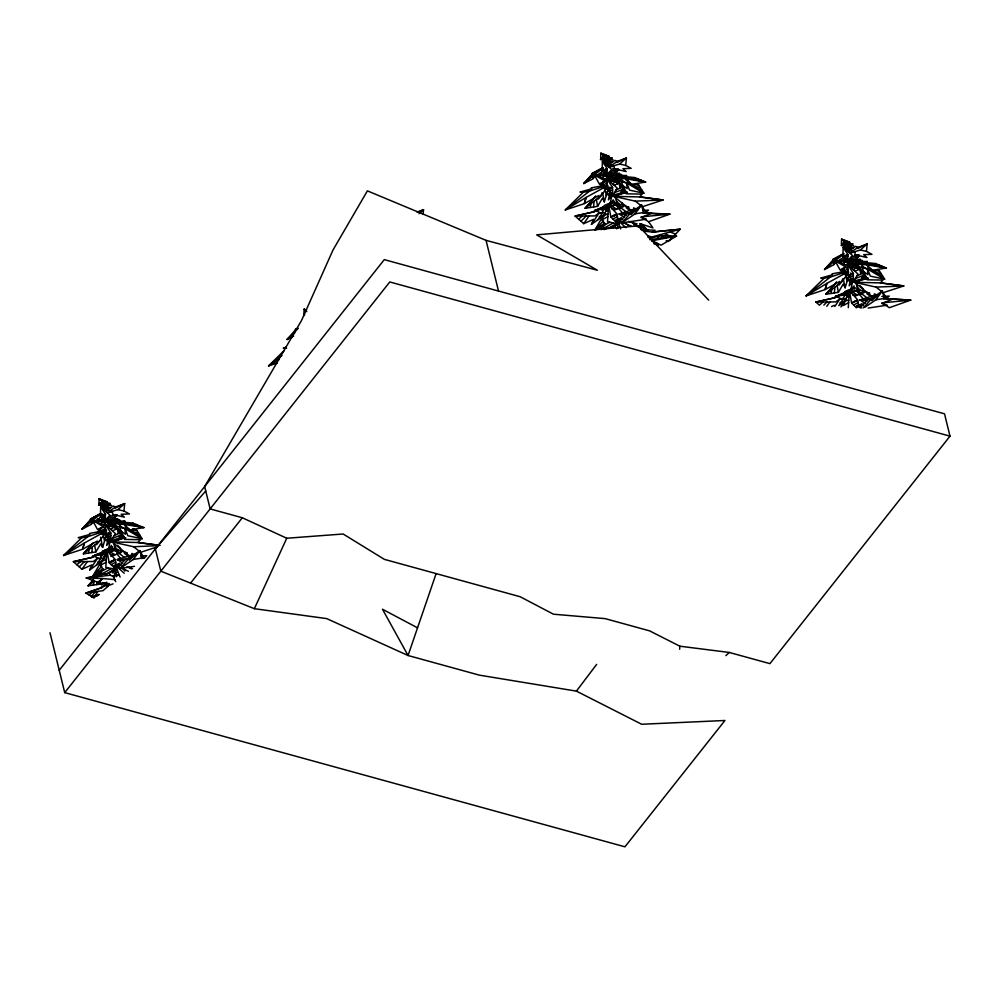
<?xml version="1.0" encoding="UTF-8"?>
<svg xmlns="http://www.w3.org/2000/svg" width="1000" height="1000" viewBox="0 0 1000 1000"><rect width="100%" height="100%" fill="white"/><g stroke="black" fill="none" stroke-linecap="round" stroke-linejoin="round"><path stroke-width="1.5" d="M303.913 314.037L304.1 309.15L306.312 309.975M679.65 649.237L679.85 646.2L649.575 630.85L605.138 618.625L553.45 614.2L520.138 596.725L384.338 559.35L343.137 534L286.75 538.25L242.312 517.762L210.138 508.913L204.65 486.575L301.525 320.5L333.05 249.925L367.4 190.863L486.062 240.362L597.362 270.238L536.688 234.862L638.438 225.863L708.662 300.113M848.288 307.712L849.4 290.875L857.65 299.775L851.637 302.987L856.388 307.762L861.538 305.125M91.888 552.55L92.312 546.838M593.625 206.975L594.05 201.262M834.4 292.938L834.825 287.238M610.237 202.95L611.688 196.488M851.012 288.925L852.463 282.45M112.513 514.362L124.412 517.15L121.163 514.275L129.45 513.95L123.95 510.988L124.688 503.562L115.6 506.962L109.15 511.25M423.113 214.1L423.55 209.65L417.062 212.075M612.762 168.438L626.15 171.575L622.9 168.7L631.188 168.363L625.688 165.413L626.425 157.988L617.337 161.375L610.887 165.675M855.013 254.75L866.912 257.538L863.662 254.662L871.963 254.338L866.45 251.375L867.188 243.95L858.1 247.35L851.65 251.637M104.838 520.913L105.525 514.25L100.65 507.038L100.438 516.013L105.525 514.25L100.55 516.4L102.263 518.5L104.537 518.275L99.688 519.987L103.837 521.475L110.05 515.163L100.65 507.038L112.413 511.625L112.788 515.037L116.812 514.862L113.625 518.938L105.538 520.15M606.575 175.338L607.263 168.675L602.388 161.462L602.175 170.438L607.263 168.675L602.288 170.812L603.987 172.913L606.275 172.7L601.425 174.412L605.575 175.9L611.775 169.575L602.388 161.462L614.15 166.038L614.525 169.462L618.538 169.288L615.363 173.363L607.275 174.562M847.35 261.3L848.025 254.65L843.15 247.438L842.938 256.4L848.025 254.65L843.05 256.788L844.762 258.888L847.038 258.675L842.188 260.387L846.35 261.875L852.55 255.55L843.15 247.438L854.912 252.013L855.288 255.425L859.312 255.263L856.125 259.337L848.037 260.538M604.325 225.95L604.663 223.075L594.738 230.25L601.712 218.263L599.338 216.663L604.438 215.662M98.1 522.6L98.325 521.138M599.837 177.025L600.062 175.562M840.6 262.987L840.825 261.525M88.525 553.075L89.162 549.325M590.262 207.488L590.9 203.75M831.025 293.463L831.663 289.713M96.713 584.612L97.238 581.625M102.912 522.587L103.713 518.075M108.588 536.2L106.675 545.45L109.562 541.9M609.55 194.363L608.4 199.875L611.3 196.312M850.55 279.225L849.175 285.837L852.062 282.288M91.45 522.938L92 520.737L100.162 514.637M93.3 585.1L94.35 581.2L88.112 585.837L100.725 584.038M601.925 192.925L601.175 195.662L585.125 208.287L597.6 206.35L602.463 198.15L604.362 201.812L608.237 189.112M842.7 278.9L841.938 281.625L825.888 294.262L838.363 292.325L843.225 284.125L845.125 287.787L849 275.087L850.612 277.337M92.238 543.75L83.387 553.862L95.862 551.938L100.725 543.737L102.625 547.388L106.5 534.7M105.712 585.125L106.638 582.212L101.412 584.788L103.4 582.612M436.125 573.6L408.05 655.512L479.387 675.15L576.413 691.125L641.688 724.262L724.938 720.487L624.938 846.812L64.713 692.625L50 632.75M105.8 521.512L106.875 519.75L119.9 520.125L117.263 521.15L108.713 521.388L106.137 520.588L108.212 521.462M607.537 175.925L608.612 174.175L621.638 174.537L619 175.562M848.312 261.9L849.375 260.138L862.4 260.512L859.762 261.537M101.275 506.512L102.1 504.338M603.013 160.925L603.837 158.763L607.188 159.35L605.175 160.087M843.787 246.9L844.613 244.737L851.3 245.912L848.725 247.275L853.337 247.925L850.962 248.888L844.4 245.188L849.513 250.763M861 306.588L862.087 303.663L856.287 306.588L858.462 304.538L857.938 300.425L851.637 302.987L849.4 290.875L842.775 305.688L848.625 302.675M109.95 542.062L108.4 549.788L111.475 545.4M89.725 569.938L91.862 564.913L81.988 569.25L73.35 561.663L92.625 557.275L112.7 546.875L102.413 551.175L103.75 551.5L92.45 556.35L92.625 557.275L73.35 561.663L93.325 561.5L97.537 558.337L89.725 569.938L102.975 560.462M591.462 224.35L593.6 219.338L583.725 223.663L575.087 216.075L594.362 211.7L614.438 201.287L604.15 205.6L605.487 205.925L594.188 210.763L594.362 211.7L575.087 216.075L595.062 215.912L599.275 212.763L591.462 224.35L604.712 214.875M101.137 523.775L102.1 521.6M602.863 178.2L603.837 176.025M843.637 264.175L844.6 261.988M114.65 569.212L106.013 574.513L99.237 572.562L103.138 569.438L100.275 565.3L106.9 550.487L115.138 559.388L109.138 562.6L116.013 569.5L114.113 571.7M606.625 228.612L600.975 226.988L604.875 223.863L602.013 219.725L608.638 204.9L616.875 213.8L610.875 217.025L617.75 223.912L619.138 223.562M205.725 490.975L155.35 548.85L160.837 571.188L254.363 608.688L286.75 538.25M111.475 540.625L119.375 537.987L122.088 532.288L118.125 533.05L117.387 528.688L105.225 524.35L105.85 534.562L110.838 533.025L105.225 524.35L115.412 533.575L109.925 542.325L105.538 539.85L110.275 538.2L107.987 538.2L106.025 535.225L110.838 533.025L110.875 541.712M621.112 192.4L623.825 186.713L619.862 187.475L619.125 183.1L606.962 178.775L607.587 188.975L612.575 187.45L606.962 178.775L617.15 187.987L613.212 195.05L625.475 191.9L614.938 196.163M861.875 278.375L864.6 272.675L860.625 273.438L859.887 269.075L847.725 264.75L848.35 274.95L853.337 273.425L847.725 264.75L857.925 273.962L853.975 281.025L866.237 277.863L855.7 282.137M110.75 525.388L108.6 523.25L124.3 524.412L129.738 529.9L143.9 527.625L122.725 522.962L107.788 523.013L112.7 521.013L113.325 519.763L105.175 522.3M609.525 177.438L614.425 175.438L615.062 174.175L606.912 176.713M850.288 263.4L855.2 261.413L855.825 260.15L847.675 262.688M601.55 186.388L604.85 179.963M842.325 272.362L844.362 268.363L841.6 270.688L843.3 268.15M105.05 538.325L106.475 535.55M606.788 192.75L608.212 189.975M847.55 278.712L848.975 275.938M840.925 306.9L842.475 304.237L844.963 304.45M107.525 552.925L109.8 549.163M610.013 206.088L611.525 203.575M850.775 292.062L852.3 289.55M97.863 591.413L93.912 597.875L85.862 593.112L102.013 587.562L106.812 584.612L105.087 584.862M848.188 294.95L845.125 294.925L842.325 299.413L835.913 296.238L854.6 291.3L859.163 290.95L859.562 292.587L863.962 292.65L854.712 296.25M96.35 565.2L101.45 557.4M598.088 219.613L602.337 213.113M843.1 299.088L838.85 305.587L845.475 300.85M102.037 514.462L97.975 520.562L98.325 518.625L91.163 524.038M602.962 170.1L599.7 174.975L600.062 173.05L592.9 178.45L593.737 175.162L603.075 168.188M843.725 256.075L840.475 260.95L840.825 259.025L833.675 264.425L834.5 261.125L843.838 254.15M100.8 527.762L97.387 532.837L100.45 530.3L98.938 532.15M834.837 306.462L840.037 298.738L835.825 301.887L815.85 302.05L819.412 305.175L823.037 301.988M110.5 552.112L112.163 549.65L112.312 547.275L104 553.5M612.238 206.525L613.9 204.075M853 292.5L854.663 290.05M81.988 569.25L87.35 561.538M583.725 223.663L589.087 215.963M826.787 306.337L829.85 301.938M610.9 203.113L613.212 199.812L613.475 202.7M851.675 289.075L853.213 286.887M134.488 566.325L119.938 568.538L129.362 558.025L129.325 560.188L139.875 550.55L129.362 558.025L125.812 558.65L120.138 565.075L117.788 565.612L119.938 568.538L133.35 559.438L139.875 550.55L141.738 558.088L144.488 558.325M622.888 222.125L635.087 213.85L641.6 204.975L643.475 212.512L651.737 213.212L641.112 217.512L646.413 219.2L623.125 222.738M864.875 307.275L875.85 299.825L882.375 290.938L884.237 298.475L892.5 299.188L881.875 303.488L887.175 305.163L868.263 308.038M576.413 691.125L596.625 664.4M105.1 533.688L96.562 544.7L97.225 541.062L82.775 549.138L84.375 543L105.325 531.462M606.838 188.113L598.3 199.112L598.962 195.475L584.5 203.562L586.112 197.425L607.062 185.888M847.613 274.088L839.062 285.087L839.725 281.45L825.275 289.525L826.875 283.4L847.837 271.863M59.225 670.288L384.288 259.625L944.513 413.812L950 436.15L769.925 663.637L729.262 652.45L679.85 646.2M64.713 692.625L389.775 281.962L950 436.15M190.575 583.112L242.312 517.762M600.675 186.562L602.188 184.725L600.15 186.412M841.438 272.538L842.962 270.688L840.913 272.375M93.55 579.362L88.112 585.837L93.475 580.237M108.888 527.663L110.237 526.138M91.35 596.362L95.388 591.763M610.625 182.087L611.962 180.55M851.4 268.062L852.738 266.525M92.975 542.975L83.387 553.862L99.438 541.237M595.675 196.3L585.125 208.287L595.788 196.15M836.438 282.275L825.888 294.262L836.55 282.125M94 517.263L91.325 518.65L82.025 529.138L91.363 524.325L92 520.737L82.025 529.138L94 517.263L100.037 513.987M595.725 171.675L593.062 173.062L583.763 183.562L593.1 178.738L593.737 175.162L583.763 183.562L595.725 171.675L602.987 167.75M836.5 257.65L833.825 259.037L824.525 269.538L833.863 264.713L834.5 261.125L824.525 269.538L836.5 257.65L843.75 253.725M863.388 307.875L871.862 298.412L882.375 290.938L871.838 300.575L871.862 298.412L868.325 299.05L862.638 305.462L860.288 306L861.725 307.95M112.312 572.85L115.288 569.587M614.05 227.262L617.025 224.013M101.762 566.287L93 575.825L101.225 572.137M603.488 220.7L594.738 230.25L602.962 226.562M672.562 237.25L668.975 241L666.075 240.837M673.575 236.188L680.25 229.2L652.337 232.062L643.6 231.112L648.05 229.9M96.7 576.875L100.988 572.388M600.575 229.05L602.725 226.812M854.812 287.663L844.912 291.575L846.25 291.9L834.95 296.737L835.125 297.675L815.85 302.05L835.125 297.675L854.812 287.663L846.5 293.888M79.237 566.825L84.462 561.562M580.975 221.25L586.2 215.987M823.838 305.113L826.963 301.962M89.175 595.075L92.013 592.238M297.9 328.725L287.025 339.525L293.688 336.087M656.812 238.775L659.812 235.812L676.525 236.088L661.062 245.162L651.825 240.8L676.525 236.088L649.812 239.725M87.912 536.638L81.575 537.85L63.55 555.513L82.413 549.288L84.375 543L63.55 555.513L87.912 536.638L105.087 530.962M284.45 350.312L268.55 365.9L277.25 363.025M589.65 191.062L583.312 192.262L565.288 209.938L584.15 203.713L586.112 197.425L565.288 209.938L589.65 191.062L606.825 185.387M830.413 277.038L824.075 278.238L806.05 295.912L824.912 289.675L826.875 283.4L806.05 295.912L830.413 277.038L847.588 271.363M604.075 180.7L600.825 184.725L603.6 182.4M114.775 574.412L116.8 572.463M616.5 228.825L618.538 226.875M725.875 655.638L729.262 652.45M112.7 521.013L124.8 521.125L123.575 522.225L133.15 523.175L143.9 527.625L124.3 524.412L127.2 529.188L117.65 526.638L114.012 524.2L117.975 528.975L114.9 527.712L111.3 523.45M614.425 175.438L626.538 175.538L625.3 176.637L634.888 177.587L645.638 182.05L631.475 184.325L626.038 178.837L607.238 177.438L624.462 177.387L645.638 182.05L626.038 178.837L628.938 183.612L619.388 181.05L615.75 178.625L619.712 183.4L616.638 182.138L613.038 177.875M855.2 261.413L867.3 261.512L866.075 262.613L875.65 263.562L886.4 268.025L872.25 270.287L866.8 264.8L848 263.412L865.225 263.363L886.4 268.025L866.8 264.8L869.7 269.575L860.15 267.025L856.513 264.587L860.475 269.375L855.35 267.262M419.025 213.688L423.55 209.65L418.15 212.237M110.812 511.712L117.888 509.625L124.688 503.562L115.225 508.113L115.6 506.962L113.15 505.95L107.688 509.65L106.037 509.113M612.55 166.137L619.625 164.05L626.425 157.988L616.962 162.525L617.337 161.375L614.888 160.375L609.425 164.075L607.775 163.525M853.312 252.1L860.387 250.012L867.188 243.95L857.725 248.5L858.1 247.35L855.662 246.337L850.188 250.037L848.538 249.5M76.9 564.775L80.538 561.6M578.638 219.2L582.263 216.012M114.875 579.625L102.675 578.538L99 582.775L86.213 577.938L109.2 573L111.237 571.237L116.512 574.625M108.362 586.038L102.975 590.675L85.862 593.112L102.013 587.562L101.388 586.925L107.55 583.475M294.788 332.987L287.025 339.525L296.325 329.038L295.275 329.513L297.975 328.075M99.087 530.3L101.862 527.975M110.9 529.487L113.513 527.3M612.638 183.9L615.25 181.725M853.4 269.875L856.012 267.7M114.388 517.663L116.85 515.638M616.125 172.087L618.587 170.05M856.888 258.05L859.35 256.025M103.362 524.65L106.55 522.137L110.087 525.612L113.225 524.375L113.85 526.925M605.1 179.075L608.288 176.562L611.825 180.025L614.963 178.8L615.588 181.337M845.863 265.038L849.05 262.538L852.6 266L855.725 264.775L856.363 267.312L854.262 268.775M281.95 355.525L268.55 365.9L278.962 359.65M97.163 575.037L100.838 572.212M598.9 229.45L602.575 226.625M111.613 562.125L114.087 560.25L110.2 561.712M613.35 216.537L615.825 214.675L613.225 215.65M605.737 207.925L613.212 202.325M604.075 229.662L606.15 228.113M110.725 526.225L113.225 524.375M611.213 181.575L614.963 178.8M851.975 267.55L855.725 264.775M101.525 560.712L103.688 559.125M605.425 213.538L603.263 215.125L605.938 213.912M846.188 299.513L844.025 301.1L846.7 299.887M102.925 568.663L93 575.825L99.975 563.85L97.6 562.238L102.7 561.237M104.025 509.963L105.487 508.925M605.763 164.387L607.225 163.35M846.525 250.35L847.987 249.312M100.425 556.062L102.625 554.538L105.688 554.562M602.163 210.475L604.35 208.95L607.425 208.975M610.037 159.238L612 157.95L609.312 157.6L608.925 156.213L600.837 153.188L600.65 158.062L604.412 156.525L600.837 153.188L607.475 157.375L603.513 159.475L600.325 159.525L603.875 158.175L600.8 158.05L604.412 156.525L604.225 159.125L612.987 159.713L604.663 158.887M108.3 504.812L110.275 503.525L107.575 503.188L107.188 501.788L99.1 498.762L98.912 503.65L102.675 502.113L99.1 498.762L105.75 502.95L101.775 505.05L98.588 505.1L102.137 503.762L99.062 503.638L102.675 502.113L102.5 504.7L111.25 505.3L102.925 504.462M850.8 245.212L852.775 243.925L850.075 243.575L849.688 242.175L841.6 239.15L841.413 244.037L845.188 242.5L841.6 239.15L848.25 243.337L844.275 245.45L841.087 245.5L844.638 244.15L841.562 244.025L845.188 242.5L845 245.087L853.75 245.688L845.425 244.862M608.987 228.175L616.388 223.625M616.613 222.787L620.237 220.625L621.325 217.688L615.525 220.613L617.7 218.575L617.175 214.462L610.875 217.025L608.638 204.9L607.525 221.737L617.75 223.912L613.15 227.562M612.938 219.088L617.438 216.513M111.2 564.663L115.7 562.1M853.7 305.062L858.2 302.488M604.362 227.963L613.275 222.963M102.625 573.538L111.538 568.55M660.888 238.225L665.125 235.9M600.975 226.988L609.788 222.225M99.237 572.562L108.05 567.8M602.837 167.775L592.013 173.55L593.062 173.062M101.1 513.35L90.275 519.138L91.325 518.65M843.6 253.75L832.775 259.525L833.825 259.037M604.425 188.463L607.95 186.637M102.688 534.038L106.213 532.212M845.188 274.438L848.713 272.613M602.013 219.725L607.85 216.713M100.275 565.3L106.112 562.288M606.525 160.837L608.862 159.65L610.538 159.938L607.95 161.3L612.562 161.962L610.2 162.913L603.638 159.213L608.737 164.8M615.625 221.788L620.775 219.15M104.787 506.425L107.125 505.225M113.888 567.375L119.038 564.738L119.588 563.263L113.787 566.188L115.962 564.15L115.438 560.037L109.138 562.6L106.9 550.487L105.787 567.325L116.013 569.5M847.288 246.812L849.625 245.613M607.612 165.975L610.4 164.587M105.875 511.562L108.663 510.163M848.375 251.95L851.162 250.55M666.413 237.463L669.65 235.975M602.463 185.263L606.888 183.238L605.175 181.112L594.3 174.862L599.275 183.912L605.175 181.112L600.175 184.325L604.75 186.2L607.8 185.525L602.55 188.275L610.025 189.013L610.887 188.225L609.95 187.05M100.725 530.85L105.15 528.825M843.225 271.238L847.65 269.212L845.938 267.075L835.075 260.825L840.05 269.887L845.938 267.075L840.95 270.3L845.512 272.175L848.575 271.5L843.312 274.25L850.788 274.988L851.65 274.2L850.713 273.025M613.95 210.275L623.2 206.675L618.787 206.612L618.4 204.988L613.837 205.338L595.15 210.275L601.55 213.45L604.35 208.95L595.15 210.275L613.837 205.338M110.875 556.462L121.463 552.25L117.05 552.2L116.662 550.562L112.1 550.913L93.413 555.85L99.812 559.025L102.625 554.538L93.413 555.85L112.1 550.913M831.55 306.55L834.362 305.312M606.287 188.65L608.725 187.587M104.55 534.225L106.988 533.162M614.113 185.238L619.125 183.1M112.375 530.812L117.387 528.688M854.875 271.212L859.887 269.075M113.2 541.737L123.737 537.475L119.375 537.987M616.15 189.8L623.825 186.713M114.412 535.375L122.088 532.288M856.912 275.763L864.6 272.675M845.125 294.925L835.913 296.238L854.6 291.3M614.6 192.562L622.475 189.562M112.863 538.15L120.738 535.138M855.362 278.538L863.238 275.525M98.95 594.4L91.825 597.125L94.675 597.537M601.125 159.512L604.288 158.325M99.388 505.087L102.55 503.9M841.888 245.487L845.05 244.288M854 301.625L856.587 300.637M113.075 583.85L106.35 586.375L109.475 583.725L97.225 582.737L102.675 578.538L86.213 577.938L110.262 575.225L114.338 576.912M103.438 505.662L105.45 504.925M845.938 246.05L847.962 245.325M642.575 210.413L648.512 210.113L645.65 212.7L649.55 213.487L669.9 214.137L641.125 216.887L648.587 221.725L669.9 214.137L642.688 212.838M601.487 158.325L604.362 157.3M99.75 503.9L102.625 502.887M842.25 244.3L845.125 243.275M602.463 174.788L606.788 173.275M843.225 260.75L847.55 259.25M100.725 520.363L105.05 518.862M601.912 159.5L604.263 158.688M842.688 245.475L845.025 244.662M100.175 505.075L102.525 504.275M608.362 194.887L612.6 193.45M849.137 280.863L853.363 279.425M106.625 540.475L110.862 539.038M614.775 177.413L620.487 175.487M855.55 263.387L861.25 261.462M113.038 523L118.75 521.075M99.05 594.7L91.825 597.125L97.587 595.8M635.312 201.15L663.05 199.975L639.65 196.912L642.175 194.112L626.25 193.825L627.463 192.075L613.7 196.35L635.312 201.15L642.4 206.713L663.05 199.975L639.65 196.912L613.7 196.35L631.875 210.912M876.075 287.125L903.812 285.938L880.413 282.887L882.938 280.087L867.025 279.8L868.225 278.05L854.475 282.312L876.075 287.125L883.162 292.688L903.812 285.938L880.413 282.887L854.475 282.312L873.85 297.85M131.35 557.463L111.962 541.925L137.912 542.5L140.438 539.7L124.513 539.412L125.725 537.65L111.962 541.925L133.575 546.737L140.662 552.288L156.888 547M620.638 177.4L626.538 175.538M861.413 263.375L867.3 261.512M118.9 522.975L124.8 521.125M603.138 171.863L607.062 170.662M843.9 257.838L847.825 256.637M101.4 517.45L105.325 516.25M617.438 183.525L619.875 182.8M858.2 269.488L860.638 268.775M630.788 178.775L634.888 177.587M871.55 264.75L875.65 263.562M129.05 524.362L133.15 523.175M603.5 175.162L606.688 174.237M844.262 261.125L847.463 260.212M101.762 520.737L104.95 519.812M608.737 191.137L612.587 190.05M849.5 277.1L853.35 276.025M107 536.712L110.85 535.625M286.15 347.225L283.225 348.05L286.575 348.237M603.225 154.688L604.163 154.425M843.988 240.662L844.925 240.4M101.487 500.275L102.425 500.012M649.862 238.4L659.812 235.812M609.462 195.512L612.6 194.7M850.225 281.475L853.375 280.675M107.725 541.087L110.862 540.275M608.975 167.15L614.15 166.038M600.875 229.575L610.938 227.413L612.975 225.662L617.2 228.375M849.737 253.125L854.912 252.013M107.238 512.737L112.413 511.625M614.325 174.513L619.75 173.425L615.363 173.363M855.088 260.487L860.512 259.4L856.125 259.337M109.875 520.638L118.012 519L113.625 518.938M610.625 170.85L618.538 169.288M851.388 256.825L859.312 255.263M108.888 516.438L116.812 514.862M845.2 301.637L840.1 302.625L842.475 304.237M604.125 215L608.013 214.275M844.887 300.975L848.775 300.238M102.387 560.588L106.275 559.85M603.55 185.588L591.287 187.862L591.688 188.812L579.963 192.087L583.312 192.262M844.325 271.55L832.062 273.825L832.45 274.775L820.725 278.062L824.075 278.238M104.887 530.588L89.55 533.438L89.95 534.388L78.225 537.663L81.575 537.85M608.85 172.812L616.95 171.325M849.625 258.788L857.712 257.3M107.125 518.387L115.213 516.9M635.087 213.85L643.475 212.512M875.85 299.825L884.237 298.475M133.35 559.438L141.738 558.088M604.538 155.512L606.35 155.25M845.3 241.488L847.113 241.213M102.8 501.087L104.612 500.825M633.85 179.45L638.312 179.013M636.812 226.525L639.412 226.275M874.625 265.425L879.075 264.975M132.113 525.037L136.575 524.587M609.3 203.45L610.812 203.337M850.062 289.413L851.575 289.312M107.562 549.025L109.075 548.913M638.025 180.375L641.213 180.212M635.163 210.787L632.2 210.95L633.612 209.35L619.087 213.962L624.188 217.35M878.787 266.337L881.975 266.188M875.938 296.762L872.962 296.913L874.375 295.325L859.85 299.938L864.95 303.325M881.862 296.462L889.275 296.087L886.413 298.675L883.462 298.812M136.287 525.95L139.475 525.788M133.425 556.375L130.463 556.525L131.875 554.925L117.35 559.538L122.45 562.925M140.838 556L146.775 555.7L143.912 558.275L140.963 558.425M630.887 213.4L619.087 213.962L626.438 214.938M871.65 299.375L859.85 299.938L867.2 300.912M127.675 559.05L117.35 559.538L124.7 560.513M133.575 546.737L158.225 545.675M605.913 211L608.237 210.963M846.675 296.975L849 296.925M104.175 556.587L106.5 556.538M598.612 208.725L600.262 208.7M839.375 294.7L841.025 294.675M303.587 315.487L304.375 315.475M96.875 554.3L98.525 554.275M598.875 212.775L604.975 212.75M839.638 298.738L845.738 298.725M97.137 558.35L104.763 558.325M115.262 519.812L117.487 519.812L113.075 518.225M612.025 209.025L616.625 209.062L611.7 206.163M852.788 294.988L857.387 295.025L852.463 292.125M110.288 554.6L114.887 554.637L109.963 551.737M605.5 156.113L608.925 156.213M625.662 179.788L628.362 179.85M846.263 242.087L849.688 242.175M103.763 501.7L107.188 501.788M606.763 157.762L612 157.95M847.525 243.725L852.775 243.925M105.025 503.338L110.275 503.525M632.225 184.688L638.65 184.95L643.875 193.2L629.562 190.162L626.763 183.062L622.513 181.25M873 270.663L879.412 270.925L884.638 279.175L870.325 276.137L867.525 269.037L863.275 267.225M130.488 530.262L136.912 530.538L142.137 538.775L127.825 535.75L125.025 528.638L119.362 526.225L121.112 531.263M605.65 158.35L611.025 158.6M846.425 244.325L851.787 244.562M103.912 503.938L109.288 504.175M640.987 229.562L655.113 230.25L652.337 232.062L680.25 229.2L651.925 236.975L648.1 235.9M108.287 534.6L100.812 533.85L106.075 531.1L103.012 531.788L98.438 529.913L103.438 526.688L106.65 530.675M159.762 545.363L137.912 542.5L159.85 545.363M608.288 176.562L594.3 174.862L607.4 179.975M849.05 262.538L835.075 260.825L848.162 265.938M106.55 522.137L92.562 520.438L97.537 529.5L103.438 526.688L92.562 520.438L105.662 525.55M254.363 608.688L326.688 618.6L408.05 655.512L382.475 609.225L417.537 627.837M103.225 504.538L108.8 505.513L106.213 506.875L110.825 507.537L108.462 508.488L101.9 504.8L107.013 510.375M634.637 186.438L640.312 187.575M875.4 272.413L881.075 273.55M132.9 532.025L138.575 533.162M606.725 204.525L607.975 204.775M847.487 290.5L848.75 290.75M104.987 550.1L106.25 550.363M619.625 164.05L625.688 165.413M860.387 250.012L866.45 251.375M117.888 509.625L123.95 510.988M637.9 188.837L641.725 189.8M878.662 274.8L882.487 275.775M136.163 534.412L139.987 535.388M653.825 243.738L658.112 244.838L656.275 242.5M619.85 218.8L622.737 219.662M628.513 221.363L637.163 223.925L633.65 224.475L636.1 226.188M860.625 304.775L863.5 305.625M118.112 564.388L121 565.237M126.775 566.95L132.537 568.65M610.45 175.812L607.875 175L610.975 176.325M851.213 261.775L848.637 260.975L851.75 262.3M640.863 229.262L645.188 230.625M615.075 202.838L628.987 207.288L626.125 207.712L630.913 211.275M855.85 288.812L869.75 293.263L866.888 293.688L871.675 297.25M113.338 548.413L127.25 552.875L124.388 553.3L130.375 557.75M621.138 191.238L626.888 193.25L622.238 185.15M861.912 277.2L867.65 279.225L863 271.125M119.4 536.812L123.713 538.325M614.812 172.65L617.75 173.7M670.062 232L675.612 234.062M304.062 314.025L304.75 314.288M616.163 178.538L619.862 180.125M877.175 295.05L874.325 293.825L874.875 297.575M637.837 209.7L633.562 207.85L634.113 211.6M134.675 554.663L131.825 553.438L132.2 555.938M861.175 307.312L858.388 306.062L860.475 307.962M631.525 226.3L617.625 220.1L617.725 228.388M128.4 571.263L115.887 565.675L116.025 576.725L118.938 574.513L115.887 565.675L124.237 573.263M664.488 233.525L671.225 236.625M876.762 269.688L879.412 270.925M636 183.713L638.65 184.95M132.925 528.675L136.912 530.538M639.138 225.512L646.912 230.375M306.488 310.65L304.1 309.15L306.788 311.663M630.575 221.588L640.775 228.363L639.75 223.55L652.975 227.9L648.587 221.725M128.837 567.163L131.387 568.862M117.9 529.075L125.4 534.175L125.025 528.638L142.137 538.775L125.525 526.638M624.663 222.825L628.4 225.487M122.925 568.4L125.412 570.188M868.025 267.025L884.638 279.175L867.525 269.037L867.9 274.562L859.325 268.738L856.888 265.138M627.263 181.062L643.875 193.2L626.763 183.062L627.137 188.6L618.562 182.763L616.112 179.175L617.238 183.612M660.387 234.65L662.85 236.462M862.663 275.462L867.65 279.225L860.037 269.45M856.875 290.188L867.775 298.387M621.9 189.5L626.888 193.25L617.362 181.038M614.9 203.3L627.013 212.413M651.825 240.8L657.9 245.362M120.162 535.075L125.15 538.825L119.725 529.388M113.162 548.888L124.062 557.087M647.837 236.938L650.113 238.7M653.538 241.325L658.112 244.838M625.975 227.688L617.625 220.1L620.675 228.938M640.738 223.988L648.413 231L641.038 223.688M851.1 263.637L854.325 266.85M610.325 177.662L613.562 180.875M861.175 264.387L864.925 268.3M620.4 178.412L624.163 182.338M118.675 524L122.425 527.913M859.987 285.6L862.837 288.612L863.913 292.562M117.487 545.212L120.337 548.212L121.062 550.85M857.188 287.025L859.975 290.087M616.425 201.062L620.15 205.138M114.688 546.638L118.413 550.712M853.8 263.837L857.4 268.113M856.375 290.675L864.05 299.925M615.612 204.7L623.288 213.95M116.75 553.75L121.55 559.525M108.212 532.638L109.15 533.8M117.525 529.062L125.15 538.825M609.038 190.238L610.65 192.488M114.375 524.75L116.013 527.15M122.225 567.288L124.812 571.138M883.162 292.688L887.15 299.35M642.4 206.713L646.375 213.375M140.662 552.288L143.05 556.287M115.763 581.7L112.888 575.8L118.938 574.513L120.138 577.1M109.2 573L110.262 575.225M861.862 266.613L863.612 271.65M621.1 180.65L622.85 185.675M855.638 281.875L858.037 289.825M615.262 197.2L617.263 203.85M113.525 542.775L115.525 549.438M622.075 202.638L623.15 206.588M486.062 240.362L498.512 291.062M845.775 275.613L847.062 281.438M605.013 189.638L606.3 195.463M103.275 535.212L104.562 541.05M111.95 547.975L112.587 551M843.363 279L845.125 287.787M602.6 193.025L604.362 201.812M100.575 537.137L102.625 547.388M102.7 513.987L103.275 516.975M837.138 285.4L838.363 292.325M596.375 199.438L597.6 206.35M94.637 545.013L95.862 551.938M845.425 246.3L845.775 249.3M604.65 160.325L605.013 163.325M102.912 505.913L103.275 508.913M853.975 285.788L854.237 288.663M631.1 212.45L631.062 214.6L641.6 204.975L631.1 212.45L621.675 222.963L619.525 220.037L621.875 219.488L627.55 213.075L631.1 212.45M612.612 196.125L611.663 196.75L607.275 194.275L612.013 192.625L609.725 192.625L607.762 189.638L612.575 187.45L612.612 196.125M853.375 282.1L852.425 282.725L848.037 280.238L852.775 278.6L850.487 278.6L848.525 275.613L853.337 273.425L853.375 282.1M910.662 300.113L889.35 307.7L881.888 302.863L910.662 300.113L886.413 298.675L910.662 300.113"/></g></svg>
